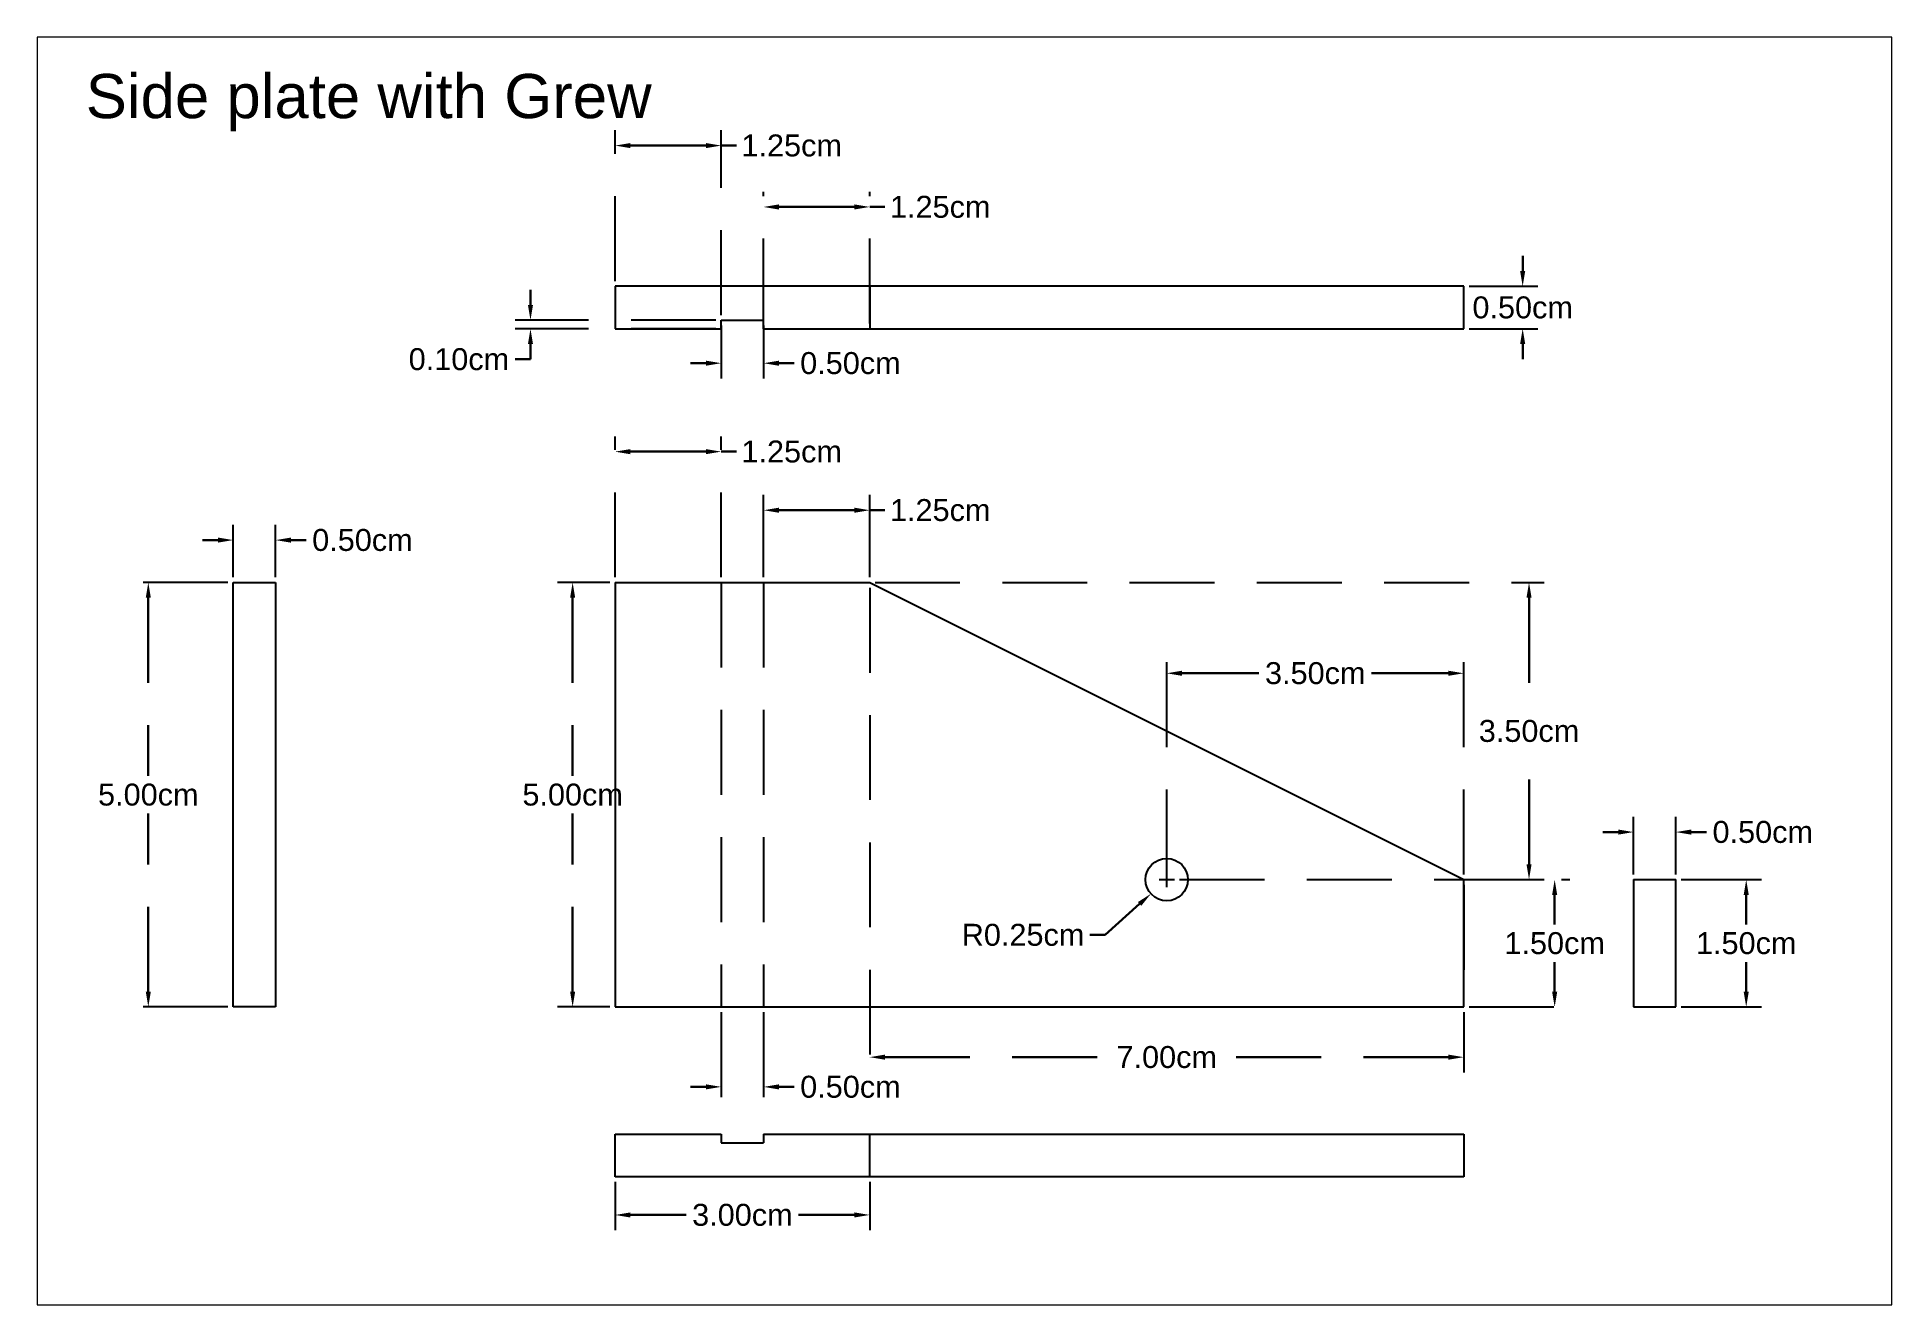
# Paper-space layout 'Layout3' of a CAD drawing. Header units: inches. Extents: x 0.4 to 11.3, y 0.3 to 7.8.
# The model-space entities are those that its viewports show. They can reach past a viewport. Long polylines and large blocks are cut down to what shows.
import ezdxf

# ---------------------------------------------------------------- set-up
doc = ezdxf.new("R2010")
doc.units = ezdxf.units.IN
doc.header["$MEASUREMENT"] = 0
doc.linetypes.add('HIDDEN', pattern=[0.375, 0.25, -0.125])
doc.layers.add('dim', color=250, linetype='Continuous')
doc.styles.get("Standard").update_dxf_attribs({"font": 'arial.ttf'})
doc.dimstyles.get("Standard").update_dxf_attribs({"dimtxt": 0.2585, "dimasz": 0.18, "dimexe": 0.18, "dimexo": 0.0625, "dimgap": 0.09, "dimtad": 0, "dimtih": 1, "dimtoh": 1, "dimzin": 0, "dimdsep": 46, "dimtxsty": 'Standard', "dimcen": 0.09, "dimazin": 0, "dimtfac": 1, "dimtofl": 0, "dimtmove": 0, "dimatfit": 3, "dimfxl": 1, "dimtolj": 1, "dimtzin": 0, "dimlwd": 30, "dimarcsym": 0})

# ---------------------------------------------------------------- blocks, each defined once
blk = doc.blocks.new('*D4')
at = {"layer": 'Defpoints', "color": 0, "linetype": 'HIDDEN', "lineweight": -3, "transparency": 16777216}
for p in [(23.75, 20.59), (24.25, 20.59), (24.25, 20.084)]:
    blk.add_point(p, dxfattribs=at)
at = {"layer": 'dim', "color": 0, "linetype": 'HIDDEN', "lineweight": -2, "transparency": 16777216}
for p, q in [((23.75, 20.527), (23.75, 19.904)), ((24.25, 20.527), (24.25, 19.904))]:
    blk.add_line(p, q, dxfattribs=at)
at = {"layer": 'dim', "color": 0, "linetype": 'HIDDEN', "lineweight": 30, "transparency": 16777216}
for p, q in [((23.57, 20.084), (23.39, 20.084)), ((24.43, 20.084), (24.61, 20.084))]:
    blk.add_line(p, q, dxfattribs=at)
at = {"layer": 'dim', "color": 0, "linetype": 'HIDDEN', "lineweight": -3, "transparency": 16777216}
for points in [[(23.57, 20.114), (23.57, 20.054), (23.75, 20.084)], [(24.43, 20.114), (24.43, 20.054), (24.25, 20.084)]]:
    blk.add_solid(points, dxfattribs=at)
at = {"layer": 'dim', "color": 0, "linetype": 'HIDDEN', "transparency": 16777216, "insert": (25.273, 20.084), "char_height": 0.2585, "attachment_point": 5}
blk.add_mtext('\\A1;0.50cm', dxfattribs=at)
blk = doc.blocks.new('*D5')
at = {"layer": 'Defpoints', "color": 0, "linetype": 'HIDDEN', "lineweight": -3, "transparency": 16777216}
for p in [(23.75, 20.59), (21.503, 20.49), (23.75, 20.49)]:
    blk.add_point(p, dxfattribs=at)
at = {"layer": 'dim', "color": 0, "linetype": 'HIDDEN', "lineweight": 30, "transparency": 16777216}
for p, q in [((21.503, 20.77), (21.503, 20.95)), ((21.503, 20.13), (21.323, 20.13)), ((21.503, 20.31), (21.503, 20.13))]:
    blk.add_line(p, q, dxfattribs=at)
at = {"layer": 'dim', "color": 0, "linetype": 'HIDDEN', "lineweight": -2, "transparency": 16777216}
for p, q in [((23.688, 20.59), (21.323, 20.59)), ((23.688, 20.49), (21.323, 20.49))]:
    blk.add_line(p, q, dxfattribs=at)
at = {"layer": 'dim', "color": 0, "linetype": 'HIDDEN', "lineweight": -3, "transparency": 16777216}
for points in [[(21.473, 20.77), (21.533, 20.77), (21.503, 20.59)], [(21.473, 20.31), (21.533, 20.31), (21.503, 20.49)]]:
    blk.add_solid(points, dxfattribs=at)
at = {"layer": 'dim', "color": 0, "linetype": 'HIDDEN', "transparency": 16777216, "insert": (20.66, 20.13), "char_height": 0.2585, "attachment_point": 5}
blk.add_mtext('\\A1;0.10cm', dxfattribs=at)
blk = doc.blocks.new('*D6')
at = {"layer": 'Defpoints', "color": 0, "linetype": 'HIDDEN', "lineweight": -3, "transparency": 16777216}
for p in [(32.5, 20.99), (32.5, 20.49), (33.194, 20.49)]:
    blk.add_point(p, dxfattribs=at)
at = {"layer": 'dim', "color": 0, "linetype": 'HIDDEN', "lineweight": 30, "transparency": 16777216}
for p, q in [((33.194, 21.17), (33.194, 21.35)), ((33.194, 20.31), (33.194, 20.13))]:
    blk.add_line(p, q, dxfattribs=at)
at = {"layer": 'dim', "color": 0, "linetype": 'HIDDEN', "lineweight": -2, "transparency": 16777216}
for p, q in [((32.563, 20.99), (33.374, 20.99)), ((32.563, 20.49), (33.374, 20.49))]:
    blk.add_line(p, q, dxfattribs=at)
at = {"layer": 'dim', "color": 0, "linetype": 'HIDDEN', "lineweight": -3, "transparency": 16777216}
for points in [[(33.164, 21.17), (33.224, 21.17), (33.194, 20.99)], [(33.164, 20.31), (33.224, 20.31), (33.194, 20.49)]]:
    blk.add_solid(points, dxfattribs=at)
at = {"layer": 'dim', "color": 0, "linetype": 'HIDDEN', "transparency": 16777216, "insert": (33.194, 20.74), "char_height": 0.2585, "attachment_point": 5}
blk.add_mtext('\\A1;0.50cm', dxfattribs=at)
blk = doc.blocks.new('*D7')
at = {"layer": 'Defpoints', "color": 0, "linetype": 'HIDDEN', "lineweight": -3, "transparency": 16777216}
for p in [(18, 17.5), (17, 12.5), (18, 12.5)]:
    blk.add_point(p, dxfattribs=at)
at = {"layer": 'dim', "color": 0, "linetype": 'HIDDEN', "lineweight": -2, "transparency": 16777216}
for p, q in [((17.938, 17.5), (16.82, 17.5)), ((17.938, 12.5), (16.82, 12.5))]:
    blk.add_line(p, q, dxfattribs=at)
at = {"layer": 'dim', "color": 0, "linetype": 'HIDDEN', "lineweight": 30, "transparency": 16777216}
for p, q in [((17, 17.32), (17, 15.222)), ((17, 12.68), (17, 14.778))]:
    blk.add_line(p, q, dxfattribs=at)
at = {"layer": 'dim', "color": 0, "linetype": 'HIDDEN', "lineweight": -3, "transparency": 16777216}
for points in [[(16.97, 17.32), (17.03, 17.32), (17, 17.5)], [(16.97, 12.68), (17.03, 12.68), (17, 12.5)]]:
    blk.add_solid(points, dxfattribs=at)
at = {"layer": 'dim', "color": 0, "linetype": 'HIDDEN', "transparency": 16777216, "insert": (17, 15), "char_height": 0.2585, "attachment_point": 5}
blk.add_mtext('\\A1;5.00cm', dxfattribs=at)
blk = doc.blocks.new('*D8')
at = {"layer": 'Defpoints', "color": 0, "linetype": 'HIDDEN', "lineweight": -3, "transparency": 16777216}
for p in [(18.5, 18), (18, 17.5), (18.5, 17.5)]:
    blk.add_point(p, dxfattribs=at)
at = {"layer": 'dim', "color": 0, "linetype": 'HIDDEN', "lineweight": -2, "transparency": 16777216}
for p, q in [((18, 17.562), (18, 18.18)), ((18.5, 17.562), (18.5, 18.18))]:
    blk.add_line(p, q, dxfattribs=at)
at = {"layer": 'dim', "color": 0, "linetype": 'HIDDEN', "lineweight": 30, "transparency": 16777216}
for p, q in [((17.82, 18), (17.64, 18)), ((18.68, 18), (18.86, 18))]:
    blk.add_line(p, q, dxfattribs=at)
at = {"layer": 'dim', "color": 0, "linetype": 'HIDDEN', "lineweight": -3, "transparency": 16777216}
for points in [[(17.82, 18.03), (17.82, 17.97), (18, 18)], [(18.68, 18.03), (18.68, 17.97), (18.5, 18)]]:
    blk.add_solid(points, dxfattribs=at)
at = {"layer": 'dim', "color": 0, "linetype": 'HIDDEN', "transparency": 16777216, "insert": (19.523, 18), "char_height": 0.2585, "attachment_point": 5}
blk.add_mtext('\\A1;0.50cm', dxfattribs=at)
blk = doc.blocks.new('*D9')
at = {"layer": 'Defpoints', "color": 0, "linetype": 'HIDDEN', "lineweight": -3, "transparency": 16777216}
for p in [(22.5, 17.5), (22, 12.5), (22.5, 12.5)]:
    blk.add_point(p, dxfattribs=at)
at = {"layer": 'dim', "color": 0, "linetype": 'HIDDEN', "lineweight": -2, "transparency": 16777216}
for p, q in [((22.438, 17.5), (21.82, 17.5)), ((22.438, 12.5), (21.82, 12.5))]:
    blk.add_line(p, q, dxfattribs=at)
at = {"layer": 'dim', "color": 0, "linetype": 'HIDDEN', "lineweight": 30, "transparency": 16777216}
for p, q in [((22, 17.32), (22, 15.222)), ((22, 12.68), (22, 14.778))]:
    blk.add_line(p, q, dxfattribs=at)
at = {"layer": 'dim', "color": 0, "linetype": 'HIDDEN', "lineweight": -3, "transparency": 16777216}
for points in [[(21.97, 17.32), (22.03, 17.32), (22, 17.5)], [(21.97, 12.68), (22.03, 12.68), (22, 12.5)]]:
    blk.add_solid(points, dxfattribs=at)
at = {"layer": 'dim', "color": 0, "linetype": 'HIDDEN', "transparency": 16777216, "insert": (22, 15), "char_height": 0.2585, "attachment_point": 5}
blk.add_mtext('\\A1;5.00cm', dxfattribs=at)
blk = doc.blocks.new('*D10')
at = {"layer": 'Defpoints', "color": 0, "lineweight": -3, "transparency": 16777216}
for p in [(29, 14), (28.814, 13.833)]:
    blk.add_point(p, dxfattribs=at)
at = {"layer": 'dim', "color": 0, "lineweight": -2, "transparency": 16777216}
for p, q in [((28.91, 14), (29.09, 14)), ((29, 13.91), (29, 14.09))]:
    blk.add_line(p, q, dxfattribs=at)
at = {"layer": 'dim', "color": 0, "lineweight": 30, "transparency": 16777216}
for p, q in [((28.273, 13.348), (28.68, 13.713)), ((28.093, 13.348), (28.273, 13.348))]:
    blk.add_line(p, q, dxfattribs=at)
at = {"layer": 'dim', "color": 0, "lineweight": -3, "transparency": 16777216}
blk.add_solid([(28.66, 13.735), (28.7, 13.691), (28.814, 13.833)], dxfattribs=at)
at = {"layer": 'dim', "color": 0, "transparency": 16777216, "insert": (27.307, 13.348), "char_height": 0.2585, "attachment_point": 5}
blk.add_mtext('\\A1;R0.25cm', dxfattribs=at)
blk = doc.blocks.new('*D11')
at = {"layer": 'Defpoints', "color": 0, "linetype": 'HIDDEN', "lineweight": -3, "transparency": 16777216}
for p in [(25.5, 17.5), (32.5, 14), (33.269, 14)]:
    blk.add_point(p, dxfattribs=at)
at = {"layer": 'dim', "color": 0, "linetype": 'HIDDEN', "lineweight": -2, "transparency": 16777216}
for p, q in [((25.563, 17.5), (33.449, 17.5)), ((32.563, 14), (33.449, 14))]:
    blk.add_line(p, q, dxfattribs=at)
at = {"layer": 'dim', "color": 0, "linetype": 'HIDDEN', "lineweight": 30, "transparency": 16777216}
for p, q in [((33.269, 17.32), (33.269, 15.972)), ((33.269, 14.18), (33.269, 15.528))]:
    blk.add_line(p, q, dxfattribs=at)
at = {"layer": 'dim', "color": 0, "linetype": 'HIDDEN', "lineweight": -3, "transparency": 16777216}
for points in [[(33.239, 17.32), (33.299, 17.32), (33.269, 17.5)], [(33.239, 14.18), (33.299, 14.18), (33.269, 14)]]:
    blk.add_solid(points, dxfattribs=at)
at = {"layer": 'dim', "color": 0, "linetype": 'HIDDEN', "transparency": 16777216, "insert": (33.269, 15.75), "char_height": 0.2585, "attachment_point": 5}
blk.add_mtext('\\A1;3.50cm', dxfattribs=at)
blk = doc.blocks.new('*D12')
at = {"layer": 'Defpoints', "color": 0, "linetype": 'HIDDEN', "lineweight": -3, "transparency": 16777216}
for p in [(25.5, 17.5), (32.5, 14), (32.5, 11.908)]:
    blk.add_point(p, dxfattribs=at)
at = {"layer": 'dim', "color": 0, "linetype": 'HIDDEN', "lineweight": -2, "transparency": 16777216}
for p, q in [((25.5, 17.438), (25.5, 11.728)), ((32.5, 13.938), (32.5, 11.728))]:
    blk.add_line(p, q, dxfattribs=at)
at = {"layer": 'dim', "color": 0, "linetype": 'HIDDEN', "lineweight": 30, "transparency": 16777216}
for p, q in [((25.68, 11.908), (28.338, 11.908)), ((32.32, 11.908), (29.662, 11.908))]:
    blk.add_line(p, q, dxfattribs=at)
at = {"layer": 'dim', "color": 0, "linetype": 'HIDDEN', "lineweight": -3, "transparency": 16777216}
for points in [[(25.68, 11.938), (25.68, 11.878), (25.5, 11.908)], [(32.32, 11.938), (32.32, 11.878), (32.5, 11.908)]]:
    blk.add_solid(points, dxfattribs=at)
at = {"layer": 'dim', "color": 0, "linetype": 'HIDDEN', "transparency": 16777216, "insert": (29, 11.908), "char_height": 0.2585, "attachment_point": 5}
blk.add_mtext('\\A1;7.00cm', dxfattribs=at)
blk = doc.blocks.new('*D13')
at = {"layer": 'Defpoints', "color": 0, "linetype": 'HIDDEN', "lineweight": -3, "transparency": 16777216}
for p in [(35, 14.56), (34.5, 14), (35, 14)]:
    blk.add_point(p, dxfattribs=at)
at = {"layer": 'dim', "color": 0, "linetype": 'HIDDEN', "lineweight": -2, "transparency": 16777216}
for p, q in [((34.5, 14.062), (34.5, 14.74)), ((35, 14.062), (35, 14.74))]:
    blk.add_line(p, q, dxfattribs=at)
at = {"layer": 'dim', "color": 0, "linetype": 'HIDDEN', "lineweight": 30, "transparency": 16777216}
for p, q in [((34.32, 14.56), (34.14, 14.56)), ((35.18, 14.56), (35.36, 14.56))]:
    blk.add_line(p, q, dxfattribs=at)
at = {"layer": 'dim', "color": 0, "linetype": 'HIDDEN', "lineweight": -3, "transparency": 16777216}
for points in [[(34.32, 14.59), (34.32, 14.53), (34.5, 14.56)], [(35.18, 14.59), (35.18, 14.53), (35, 14.56)]]:
    blk.add_solid(points, dxfattribs=at)
at = {"layer": 'dim', "color": 0, "linetype": 'HIDDEN', "transparency": 16777216, "insert": (36.023, 14.56), "char_height": 0.2585, "attachment_point": 5}
blk.add_mtext('\\A1;0.50cm', dxfattribs=at)
blk = doc.blocks.new('*D14')
at = {"layer": 'Defpoints', "color": 0, "linetype": 'HIDDEN', "lineweight": -3, "transparency": 16777216}
for p in [(35, 14), (35, 12.5), (35.828, 12.5)]:
    blk.add_point(p, dxfattribs=at)
at = {"layer": 'dim', "color": 0, "linetype": 'HIDDEN', "lineweight": -2, "transparency": 16777216}
for p, q in [((35.063, 14), (36.008, 14)), ((35.063, 12.5), (36.008, 12.5))]:
    blk.add_line(p, q, dxfattribs=at)
at = {"layer": 'dim', "color": 0, "linetype": 'HIDDEN', "lineweight": 30, "transparency": 16777216}
for p, q in [((35.828, 13.82), (35.828, 13.472)), ((35.828, 12.68), (35.828, 13.028))]:
    blk.add_line(p, q, dxfattribs=at)
at = {"layer": 'dim', "color": 0, "linetype": 'HIDDEN', "lineweight": -3, "transparency": 16777216}
for points in [[(35.798, 13.82), (35.858, 13.82), (35.828, 14)], [(35.798, 12.68), (35.858, 12.68), (35.828, 12.5)]]:
    blk.add_solid(points, dxfattribs=at)
at = {"layer": 'dim', "color": 0, "linetype": 'HIDDEN', "transparency": 16777216, "insert": (35.828, 13.25), "char_height": 0.2585, "attachment_point": 5}
blk.add_mtext('\\A1;1.50cm', dxfattribs=at)
blk = doc.blocks.new('*D15')
at = {"layer": 'Defpoints', "color": 0, "linetype": 'HIDDEN', "lineweight": -3, "transparency": 16777216}
for p in [(22.5, 10.5), (25.5, 10.5), (25.5, 10.049)]:
    blk.add_point(p, dxfattribs=at)
at = {"layer": 'dim', "color": 0, "linetype": 'HIDDEN', "lineweight": -2, "transparency": 16777216}
for p, q in [((22.5, 10.438), (22.5, 9.869)), ((25.5, 10.438), (25.5, 9.869))]:
    blk.add_line(p, q, dxfattribs=at)
at = {"layer": 'dim', "color": 0, "linetype": 'HIDDEN', "lineweight": 30, "transparency": 16777216}
for p, q in [((22.68, 10.049), (23.337, 10.049)), ((25.32, 10.049), (24.663, 10.049))]:
    blk.add_line(p, q, dxfattribs=at)
at = {"layer": 'dim', "color": 0, "linetype": 'HIDDEN', "lineweight": -3, "transparency": 16777216}
for points in [[(22.68, 10.079), (22.68, 10.019), (22.5, 10.049)], [(25.32, 10.079), (25.32, 10.019), (25.5, 10.049)]]:
    blk.add_solid(points, dxfattribs=at)
at = {"layer": 'dim', "color": 0, "linetype": 'HIDDEN', "transparency": 16777216, "insert": (24, 10.049), "char_height": 0.2585, "attachment_point": 5}
blk.add_mtext('\\A1;3.00cm', dxfattribs=at)
blk = doc.blocks.new('*D21')
at = {"layer": 'Defpoints', "color": 0, "linetype": 'HIDDEN', "lineweight": -3, "transparency": 16777216}
for p in [(25.5, 21.925), (24.25, 20.49), (25.5, 20.49)]:
    blk.add_point(p, dxfattribs=at)
at = {"layer": 'dim', "color": 0, "linetype": 'HIDDEN', "lineweight": -2, "transparency": 16777216}
for p, q in [((24.25, 20.552), (24.25, 22.105)), ((25.5, 20.552), (25.5, 22.105))]:
    blk.add_line(p, q, dxfattribs=at)
at = {"layer": 'dim', "color": 0, "linetype": 'HIDDEN', "lineweight": 30, "transparency": 16777216}
for p, q in [((24.43, 21.925), (25.32, 21.925)), ((25.5, 21.925), (25.68, 21.925))]:
    blk.add_line(p, q, dxfattribs=at)
at = {"layer": 'dim', "color": 0, "linetype": 'HIDDEN', "lineweight": -3, "transparency": 16777216}
for points in [[(24.43, 21.955), (24.43, 21.895), (24.25, 21.925)], [(25.32, 21.955), (25.32, 21.895), (25.5, 21.925)]]:
    blk.add_solid(points, dxfattribs=at)
at = {"layer": 'dim', "color": 0, "linetype": 'HIDDEN', "transparency": 16777216, "insert": (26.331, 21.925), "char_height": 0.2585, "attachment_point": 5}
blk.add_mtext('\\A1;1.25cm', dxfattribs=at)
blk = doc.blocks.new('*D22')
at = {"layer": 'Defpoints', "color": 0, "linetype": 'HIDDEN', "lineweight": -3, "transparency": 16777216}
for p in [(25.5, 18.352), (24.25, 17.5), (25.5, 17.5)]:
    blk.add_point(p, dxfattribs=at)
at = {"layer": 'dim', "color": 0, "linetype": 'HIDDEN', "lineweight": -2, "transparency": 16777216}
for p, q in [((24.25, 17.562), (24.25, 18.532)), ((25.5, 17.562), (25.5, 18.532))]:
    blk.add_line(p, q, dxfattribs=at)
at = {"layer": 'dim', "color": 0, "linetype": 'HIDDEN', "lineweight": 30, "transparency": 16777216}
for p, q in [((24.43, 18.352), (25.32, 18.352)), ((25.5, 18.352), (25.68, 18.352))]:
    blk.add_line(p, q, dxfattribs=at)
at = {"layer": 'dim', "color": 0, "linetype": 'HIDDEN', "lineweight": -3, "transparency": 16777216}
for points in [[(24.43, 18.382), (24.43, 18.322), (24.25, 18.352)], [(25.32, 18.382), (25.32, 18.322), (25.5, 18.352)]]:
    blk.add_solid(points, dxfattribs=at)
at = {"layer": 'dim', "color": 0, "linetype": 'HIDDEN', "transparency": 16777216, "insert": (26.331, 18.352), "char_height": 0.2585, "attachment_point": 5}
blk.add_mtext('\\A1;1.25cm', dxfattribs=at)
blk = doc.blocks.new('*D49')
at = {"layer": 'Defpoints', "color": 0, "linetype": 'HIDDEN', "lineweight": -3, "transparency": 16777216}
for p in [(23.75, 19.042), (22.5, 17.5), (23.75, 17.5)]:
    blk.add_point(p, dxfattribs=at)
at = {"layer": 'dim', "color": 0, "linetype": 'HIDDEN', "lineweight": -2, "transparency": 16777216}
for p, q in [((22.5, 17.562), (22.5, 19.222)), ((23.75, 17.562), (23.75, 19.222))]:
    blk.add_line(p, q, dxfattribs=at)
at = {"layer": 'dim', "color": 0, "linetype": 'HIDDEN', "lineweight": 30, "transparency": 16777216}
for p, q in [((22.68, 19.042), (23.57, 19.042)), ((23.75, 19.042), (23.93, 19.042))]:
    blk.add_line(p, q, dxfattribs=at)
at = {"layer": 'dim', "color": 0, "linetype": 'HIDDEN', "lineweight": -3, "transparency": 16777216}
for points in [[(22.68, 19.072), (22.68, 19.012), (22.5, 19.042)], [(23.57, 19.072), (23.57, 19.012), (23.75, 19.042)]]:
    blk.add_solid(points, dxfattribs=at)
at = {"layer": 'dim', "color": 0, "linetype": 'HIDDEN', "transparency": 16777216, "insert": (24.581, 19.042), "char_height": 0.2585, "attachment_point": 5}
blk.add_mtext('\\A1;1.25cm', dxfattribs=at)
blk = doc.blocks.new('*D50')
at = {"layer": 'Defpoints', "color": 0, "linetype": 'HIDDEN', "lineweight": -3, "transparency": 16777216}
for p in [(23.75, 12.5), (24.25, 12.5), (24.25, 11.558)]:
    blk.add_point(p, dxfattribs=at)
at = {"layer": 'dim', "color": 0, "linetype": 'HIDDEN', "lineweight": -2, "transparency": 16777216}
for p, q in [((23.75, 12.438), (23.75, 11.378)), ((24.25, 12.438), (24.25, 11.378))]:
    blk.add_line(p, q, dxfattribs=at)
at = {"layer": 'dim', "color": 0, "linetype": 'HIDDEN', "lineweight": 30, "transparency": 16777216}
for p, q in [((23.57, 11.558), (23.39, 11.558)), ((24.43, 11.558), (24.61, 11.558))]:
    blk.add_line(p, q, dxfattribs=at)
at = {"layer": 'dim', "color": 0, "linetype": 'HIDDEN', "lineweight": -3, "transparency": 16777216}
for points in [[(23.57, 11.588), (23.57, 11.528), (23.75, 11.558)], [(24.43, 11.588), (24.43, 11.528), (24.25, 11.558)]]:
    blk.add_solid(points, dxfattribs=at)
at = {"layer": 'dim', "color": 0, "linetype": 'HIDDEN', "transparency": 16777216, "insert": (25.273, 11.558), "char_height": 0.2585, "attachment_point": 5}
blk.add_mtext('\\A1;0.50cm', dxfattribs=at)
blk = doc.blocks.new('*D51')
at = {"layer": 'Defpoints', "color": 0, "linetype": 'HIDDEN', "lineweight": -3, "transparency": 16777216}
for p in [(23.75, 22.648), (22.5, 20.99), (23.75, 20.59)]:
    blk.add_point(p, dxfattribs=at)
at = {"layer": 'dim', "color": 0, "linetype": 'HIDDEN', "lineweight": -2, "transparency": 16777216}
for p, q in [((22.5, 21.052), (22.5, 22.828)), ((23.75, 20.652), (23.75, 22.828))]:
    blk.add_line(p, q, dxfattribs=at)
at = {"layer": 'dim', "color": 0, "linetype": 'HIDDEN', "lineweight": 30, "transparency": 16777216}
for p, q in [((22.68, 22.648), (23.57, 22.648)), ((23.75, 22.648), (23.93, 22.648))]:
    blk.add_line(p, q, dxfattribs=at)
at = {"layer": 'dim', "color": 0, "linetype": 'HIDDEN', "lineweight": -3, "transparency": 16777216}
for points in [[(22.68, 22.678), (22.68, 22.618), (22.5, 22.648)], [(23.57, 22.678), (23.57, 22.618), (23.75, 22.648)]]:
    blk.add_solid(points, dxfattribs=at)
at = {"layer": 'dim', "color": 0, "linetype": 'HIDDEN', "transparency": 16777216, "insert": (24.581, 22.648), "char_height": 0.2585, "attachment_point": 5}
blk.add_mtext('\\A1;1.25cm', dxfattribs=at)
blk = doc.blocks.new('*D63')
at = {"layer": 'Defpoints', "color": 0, "linetype": 'HIDDEN', "lineweight": -3, "transparency": 16777216}
for p in [(32.5, 16.431), (29, 14), (32.5, 12.5)]:
    blk.add_point(p, dxfattribs=at)
at = {"layer": 'dim', "color": 0, "linetype": 'HIDDEN', "lineweight": -2, "transparency": 16777216}
for p, q in [((29, 14.062), (29, 16.611)), ((32.5, 12.562), (32.5, 16.611))]:
    blk.add_line(p, q, dxfattribs=at)
at = {"layer": 'dim', "color": 0, "linetype": 'HIDDEN', "lineweight": 30, "transparency": 16777216}
for p, q in [((29.18, 16.431), (30.087, 16.431)), ((32.32, 16.431), (31.413, 16.431))]:
    blk.add_line(p, q, dxfattribs=at)
at = {"layer": 'dim', "color": 0, "linetype": 'HIDDEN', "lineweight": -3, "transparency": 16777216}
for points in [[(29.18, 16.461), (29.18, 16.401), (29, 16.431)], [(32.32, 16.461), (32.32, 16.401), (32.5, 16.431)]]:
    blk.add_solid(points, dxfattribs=at)
at = {"layer": 'dim', "color": 0, "linetype": 'HIDDEN', "lineweight": -3, "transparency": 16777216, "insert": (30.75, 16.431), "char_height": 0.2585, "attachment_point": 5}
blk.add_mtext('\\A1;3.50cm', dxfattribs=at)
blk = doc.blocks.new('*D65')
at = {"layer": 'Defpoints', "color": 0, "linetype": 'HIDDEN', "lineweight": -3, "transparency": 16777216}
for p in [(29.09, 14), (32.5, 12.5), (33.571, 12.5)]:
    blk.add_point(p, dxfattribs=at)
at = {"layer": 'dim', "color": 0, "linetype": 'HIDDEN', "lineweight": -2, "transparency": 16777216}
for p, q in [((29.152, 14), (33.751, 14)), ((32.563, 12.5), (33.751, 12.5))]:
    blk.add_line(p, q, dxfattribs=at)
at = {"layer": 'dim', "color": 0, "linetype": 'HIDDEN', "lineweight": 30, "transparency": 16777216}
for p, q in [((33.571, 13.82), (33.571, 13.472)), ((33.571, 12.68), (33.571, 13.028))]:
    blk.add_line(p, q, dxfattribs=at)
at = {"layer": 'dim', "color": 0, "linetype": 'HIDDEN', "lineweight": -3, "transparency": 16777216}
for points in [[(33.541, 13.82), (33.601, 13.82), (33.571, 14)], [(33.541, 12.68), (33.601, 12.68), (33.571, 12.5)]]:
    blk.add_solid(points, dxfattribs=at)
at = {"layer": 'dim', "color": 0, "linetype": 'HIDDEN', "lineweight": -3, "transparency": 16777216, "insert": (33.571, 13.25), "char_height": 0.2585, "attachment_point": 5}
blk.add_mtext('\\A1;1.50cm', dxfattribs=at)

msp = doc.modelspace()

# ---------------------------------------------------------------- linework, layer by layer
for p, q in [((32.5, 20.99), (22.5, 20.99)), ((22.5, 20.99), (22.5, 20.49)), ((32.5, 20.49), (32.5, 20.99)), ((23.75, 20.49), (23.75, 20.59)), ((23.75, 20.59), (24.25, 20.59)), ((24.25, 20.49), (24.25, 20.59)), ((22.5, 20.49), (23.75, 20.49)), ((24.25, 20.49), (32.5, 20.49)), ((18, 12.5), (18, 17.5)), ((18, 17.5), (18.5, 17.5)), ((18.5, 17.5), (18.5, 12.5)), ((22.5, 17.5), (22.5, 12.5)), ((22.5, 17.5), (25.5, 17.5)), ((25.5, 17.5), (32.5, 14)), ((32.5, 12.5), (32.5, 14)), ((34.5, 14), (34.5, 12.5)), ((34.5, 14), (35, 14)), ((35, 12.5), (35, 14)), ((18.5, 12.5), (18, 12.5)), ((22.5, 12.5), (32.5, 12.5)), ((34.5, 12.5), (35, 12.5)), ((22.5, 11), (23.75, 11)), ((22.5, 10.5), (22.5, 11)), ((23.75, 11), (23.75, 10.9)), ((24.25, 11), (24.25, 10.9)), ((24.25, 11), (32.5, 11)), ((32.5, 11), (32.5, 10.5)), ((23.75, 10.9), (24.25, 10.9)), ((32.5, 10.5), (22.5, 10.5))]:
    msp.add_line(p, q)
at = {"linetype": 'HIDDEN'}
for p, q in [((25.5, 20.99), (25.5, 20.49)), ((23.75, 17.5), (23.75, 12.5)), ((24.25, 17.5), (24.25, 12.5)), ((25.5, 10.5), (25.5, 11))]:
    msp.add_line(p, q, dxfattribs=at)
msp.add_circle((29, 14), 0.25)

# ---------------------------------------------------------------- dimensions: what is measured, and where the dimension line sits
at = {"layer": 'dim', "linetype": 'HIDDEN'}
for base, p1, p2, picture, middle in [((23.75, 22.648), (22.5, 20.99), (23.75, 20.59), '*D51', (24.581, 22.648)), ((25.5, 21.925), (24.25, 20.49), (25.5, 20.49), '*D21', (26.331, 21.925)), ((24.25, 20.084), (23.75, 20.59), (24.25, 20.59), '*D4', (25.273, 20.084)), ((23.75, 19.042), (22.5, 17.5), (23.75, 17.5), '*D49', (24.581, 19.042)), ((25.5, 18.352), (24.25, 17.5), (25.5, 17.5), '*D22', (26.331, 18.352)), ((18.5, 18), (18, 17.5), (18.5, 17.5), '*D8', (19.523, 18)), ((32.5, 11.908), (25.5, 17.5), (32.5, 14), '*D12', (29, 11.908)), ((35, 14.56), (34.5, 14), (35, 14), '*D13', (36.023, 14.56)), ((24.25, 11.558), (23.75, 12.5), (24.25, 12.5), '*D50', (25.273, 11.558)), ((25.5, 10.049), (22.5, 10.5), (25.5, 10.5), '*D15', (24, 10.049))]:
    dim = msp.add_linear_dim(base=base, p1=p1, p2=p2, dimstyle='Standard', override={"dimpost": 'cm'}, dxfattribs=at)
    dim.commit()
    dim.dimension.update_dxf_attribs({"geometry": picture, "text_midpoint": middle})
for base, p1, p2, picture, middle in [((33.194, 20.49), (32.5, 20.99), (32.5, 20.49), '*D6', (33.194, 20.74)), ((21.503, 20.49), (23.75, 20.59), (23.75, 20.49), '*D5', (20.66, 20.13)), ((17, 12.5), (18, 17.5), (18, 12.5), '*D7', (17, 15)), ((22, 12.5), (22.5, 17.5), (22.5, 12.5), '*D9', (22, 15)), ((33.269, 14), (25.5, 17.5), (32.5, 14), '*D11', (33.269, 15.75)), ((35.828, 12.5), (35, 14), (35, 12.5), '*D14', (35.828, 13.25))]:
    dim = msp.add_linear_dim(base=base, p1=p1, p2=p2, angle=90, dimstyle='Standard', override={"dimpost": 'cm'}, dxfattribs=at)
    dim.commit()
    dim.dimension.update_dxf_attribs({"geometry": picture, "text_midpoint": middle})
at = {"layer": 'dim', "linetype": 'HIDDEN', "lineweight": -3}
dim = msp.add_linear_dim(base=(32.5, 16.431), p1=(29, 14), p2=(32.5, 12.5), dimstyle='Standard', override={"dimpost": 'cm'}, dxfattribs=at)
dim.commit()
dim.dimension.update_dxf_attribs({"geometry": '*D63', "text_midpoint": (30.75, 16.431)})
at = {"layer": 'dim'}
dim = msp.add_radius_dim(center=(29, 14), mpoint=(28.814, 13.833), dimstyle='Standard', override={"dimpost": 'cm'}, dxfattribs=at)
dim.commit()
dim.dimension.update_dxf_attribs({"geometry": '*D10', "text_midpoint": (27.307, 13.348), "dimtype": 164})
at = {"layer": 'dim', "linetype": 'HIDDEN', "lineweight": -3}
dim = msp.add_linear_dim(base=(33.571, 12.5), p1=(29.09, 14), p2=(32.5, 12.5), angle=90, dimstyle='Standard', override={"dimpost": 'cm'}, dxfattribs=at)
dim.commit()
dim.dimension.update_dxf_attribs({"geometry": '*D65', "text_midpoint": (33.571, 13.25)})

psp = doc.layouts.new('Layout3')

# ---------------------------------------------------------------- texts
at = {"layer": 'dim', "linetype": 'HIDDEN', "lineweight": -3, "insert": (0.681, 7.562), "char_height": 0.26028, "attachment_point": 1}
psp.add_mtext_dynamic_manual_height_columns('Side plate with Grew', width=3.47384, gutter_width=1.301, heights=[0], dxfattribs=at)

# ---------------------------------------------------------------- viewports
at = {"layer": 'dim', "lineweight": -3}
psp.add_viewport(center=(5.858, 4.045), size=(10.927, 7.46844), view_center_point=(26.617, 16.458), view_height=14.93689, dxfattribs=at)

doc.saveas('drawing.dxf')
